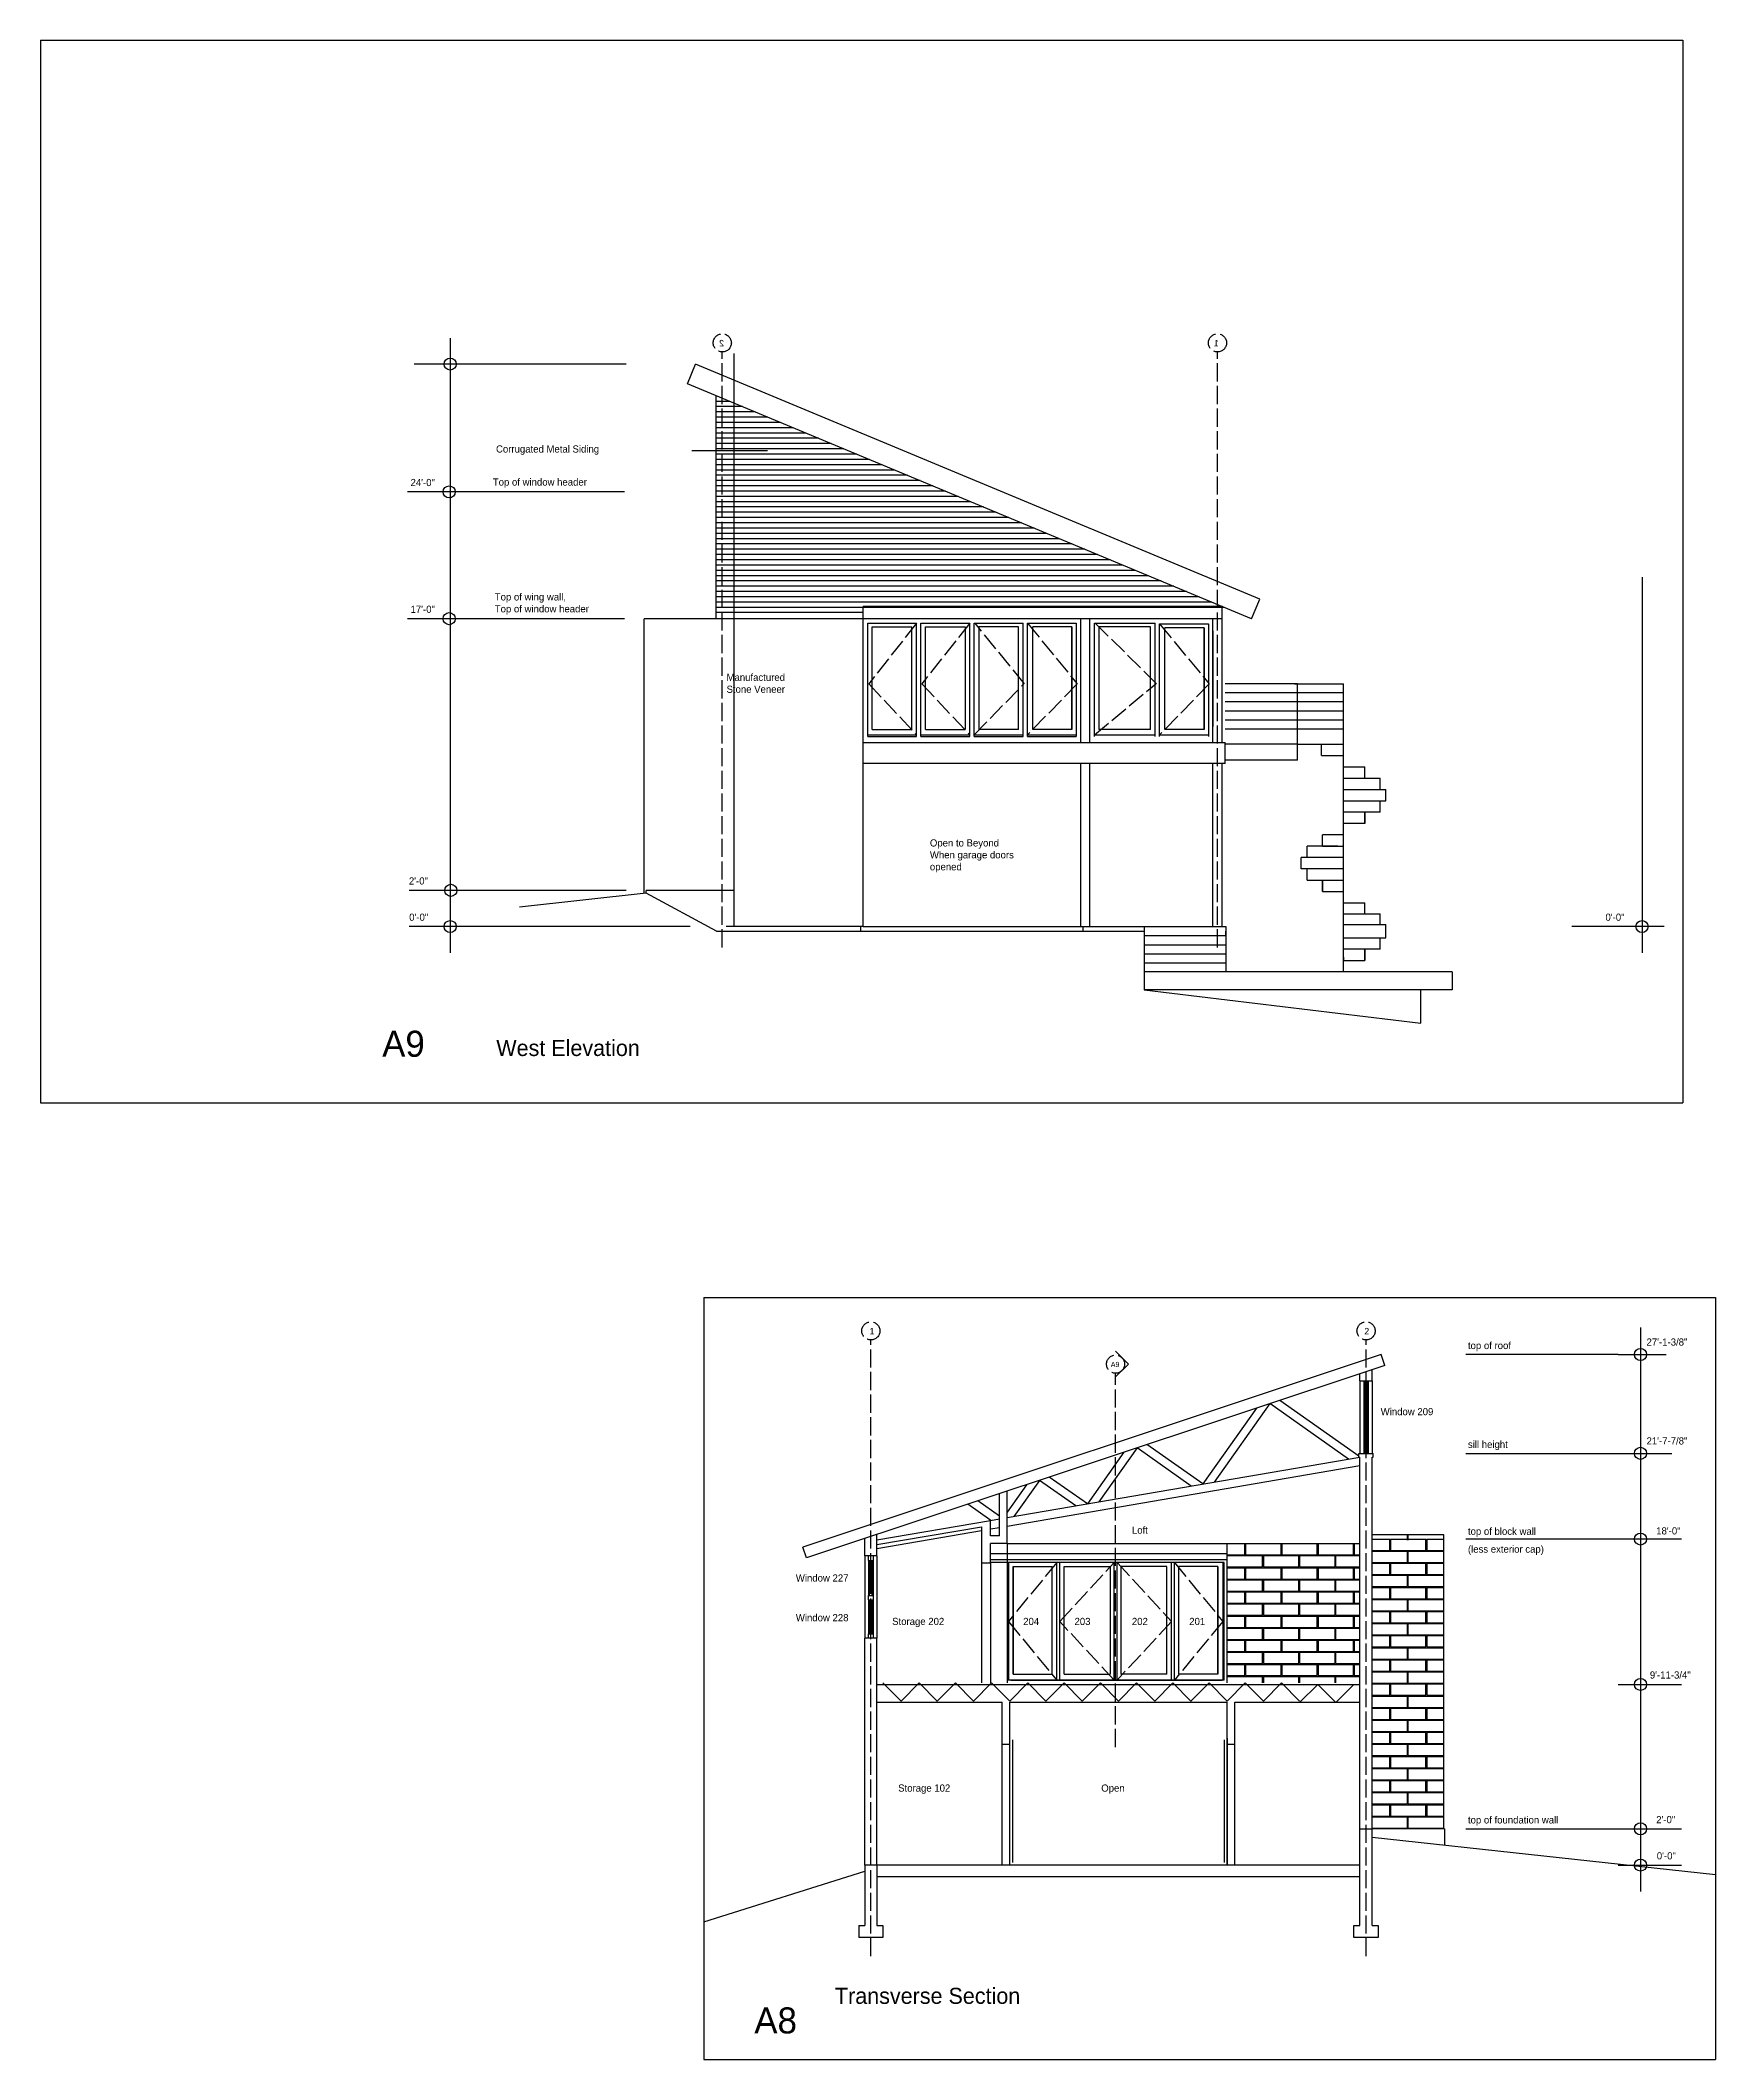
# Model space of a CAD drawing. Header units: inches. Extents: x 967 to 8475, y 452 to 3434.
# Drawn here: x 4564 to 5674, y 577 to 1915 of the extents above; entities that cross this region are included whole.
import ezdxf

# ---------------------------------------------------------------- set-up
doc = ezdxf.new("R2010")
doc.units = ezdxf.units.IN
doc.header["$MEASUREMENT"] = 0
doc.linetypes.add('ACAD_ISO02W100', pattern=[15, 12, -3])
for name, color, linetype in [('blocks', 251, 'Continuous'), ('const', 7, 'Continuous'), ('e1', 7, 'Continuous'), ('e2', 251, 'Continuous'), ('glass', 172, 'Continuous'), ('glassSwing', 172, 'ACAD_ISO02W100'), ('grid', 252, 'ACAD_ISO02W100'), ('stairs', 140, 'Continuous'), ('walls', 7, 'Continuous')]:
    doc.layers.add(name, color=color, linetype=linetype)

msp = doc.modelspace()

# ---------------------------------------------------------------- linework, layer by layer
for p, q in [((4564.2, 1915.3), (5652.2, 1915.3)), ((4564.2, 1915.3), (4564.2, 1211.3)), ((5652.2, 1915.3), (5652.2, 1211.3)), ((4564.2, 1211.3), (5652.2, 1211.3)), ((5003.7, 1082.4), (5003.7, 577.4)), ((5003.7, 1082.4), (5673.8, 1082.4)), ((5673.8, 1082.4), (5673.8, 577.4)), ((5438.3, 730.3), (5446.3, 730.3)), ((5003.7, 577.4), (5673.8, 577.4))]:
    msp.add_line(p, q)
at = {"layer": 'blocks'}
for p, q in [((5469.8, 921.5), (5469.8, 925)), ((5470.3, 921.5), (5470.3, 925)), ((5350.3, 911.8), (5362, 911.8)), ((5350.3, 911.3), (5373.8, 911.3)), ((5362, 911.8), (5362, 919.3)), ((5362.5, 919.3), (5362.5, 911.8)), ((5362.5, 911.8), (5386, 911.8)), ((5373.8, 903.8), (5373.8, 911.3)), ((5374.3, 911.3), (5397.8, 911.3)), ((5374.3, 911.3), (5374.3, 903.8)), ((5386, 911.8), (5386, 919.3)), ((5386.5, 919.3), (5386.5, 911.8)), ((5386.5, 911.8), (5410, 911.8)), ((5397.8, 903.8), (5397.8, 911.3)), ((5398.3, 911.3), (5421.8, 911.3)), ((5398.3, 911.3), (5398.3, 903.8)), ((5410, 911.8), (5410, 919.3)), ((5410.5, 919.3), (5410.5, 911.8)), ((5410.5, 911.8), (5434, 911.8)), ((5421.8, 903.8), (5421.8, 911.3)), ((5422.3, 911.3), (5438.3, 911.3)), ((5422.3, 903.8), (5422.3, 911.3)), ((5434, 911.8), (5434, 919.3)), ((5434.5, 919.3), (5434.5, 911.8)), ((5434.5, 911.8), (5438.3, 911.8)), ((5446.3, 922.3), (5458, 922.3)), ((5446.3, 914.8), (5458, 914.8)), ((5446.3, 914.3), (5469.8, 914.3)), ((5458, 914.8), (5458, 922.3)), ((5458.5, 922.3), (5482, 922.3)), ((5458.5, 922.3), (5458.5, 914.8)), ((5458.5, 914.8), (5482, 914.8)), ((5469.8, 906.8), (5469.8, 914.3)), ((5470.3, 914.3), (5493.8, 914.3)), ((5470.3, 906.8), (5470.3, 914.3)), ((5482, 914.8), (5482, 922.3)), ((5482.5, 922.3), (5493.8, 922.3)), ((5482.5, 922.3), (5482.5, 914.8)), ((5482.5, 914.8), (5493.8, 914.8)), ((5350.3, 903.8), (5373.8, 903.8)), ((5350.3, 903.3), (5362, 903.3)), ((5362, 895.8), (5362, 903.3)), ((5362.5, 903.3), (5386, 903.3)), ((5362.5, 903.3), (5362.5, 895.8)), ((5374.3, 903.8), (5397.8, 903.8)), ((5386, 895.8), (5386, 903.3)), ((5386.5, 903.3), (5410, 903.3)), ((5386.5, 903.3), (5386.5, 895.8)), ((5398.3, 903.8), (5421.8, 903.8)), ((5410, 895.8), (5410, 903.3)), ((5410.5, 903.3), (5410.5, 895.8)), ((5410.5, 903.3), (5434, 903.3)), ((5422.3, 903.8), (5438.3, 903.8)), ((5434, 895.8), (5434, 903.3)), ((5434.5, 903.3), (5434.5, 895.8)), ((5434.5, 903.3), (5438.3, 903.3)), ((5446.3, 906.8), (5469.8, 906.8)), ((5446.3, 906.3), (5458, 906.3)), ((5446.3, 898.8), (5458, 898.8)), ((5446.3, 898.3), (5469.8, 898.3)), ((5458, 898.8), (5458, 906.3)), ((5458.5, 906.3), (5482, 906.3)), ((5458.5, 906.3), (5458.5, 898.8)), ((5458.5, 898.8), (5482, 898.8)), ((5469.8, 890.8), (5469.8, 898.3)), ((5470.3, 906.8), (5493.8, 906.8)), ((5470.3, 898.3), (5493.8, 898.3)), ((5470.3, 890.8), (5470.3, 898.3)), ((5482, 898.8), (5482, 906.3)), ((5482.5, 906.3), (5493.8, 906.3)), ((5482.5, 906.3), (5482.5, 898.8)), ((5482.5, 898.8), (5493.8, 898.8)), ((5350.3, 895.8), (5362, 895.8)), ((5350.3, 895.3), (5373.8, 895.3)), ((5350.3, 887.8), (5373.8, 887.8)), ((5350.3, 887.3), (5362, 887.3)), ((5362, 879.8), (5362, 887.3)), ((5362.5, 895.8), (5386, 895.8)), ((5362.5, 887.3), (5362.5, 879.8)), ((5362.5, 887.3), (5386, 887.3)), ((5373.8, 887.8), (5373.8, 895.3)), ((5374.3, 895.3), (5397.8, 895.3)), ((5374.3, 895.3), (5374.3, 887.8)), ((5374.3, 887.8), (5397.8, 887.8)), ((5386, 879.8), (5386, 887.3)), ((5386.5, 895.8), (5410, 895.8)), ((5386.5, 887.3), (5386.5, 879.8)), ((5386.5, 887.3), (5410, 887.3)), ((5397.8, 887.8), (5397.8, 895.3)), ((5398.3, 895.3), (5421.8, 895.3)), ((5398.3, 895.3), (5398.3, 887.8)), ((5398.3, 887.8), (5421.8, 887.8)), ((5410, 879.8), (5410, 887.3)), ((5410.5, 895.8), (5434, 895.8)), ((5410.5, 887.3), (5410.5, 879.8)), ((5410.5, 887.3), (5434, 887.3)), ((5421.8, 887.8), (5421.8, 895.3)), ((5422.3, 895.3), (5438.3, 895.3)), ((5422.3, 887.8), (5422.3, 895.3)), ((5422.3, 887.8), (5438.3, 887.8)), ((5434, 879.8), (5434, 887.3)), ((5434.5, 895.8), (5438.3, 895.8)), ((5434.5, 887.3), (5434.5, 879.8)), ((5434.5, 887.3), (5438.3, 887.3)), ((5446.3, 890.8), (5469.8, 890.8)), ((5446.3, 890.3), (5458, 890.3)), ((5458, 882.8), (5458, 890.3)), ((5458.5, 890.3), (5482, 890.3)), ((5458.5, 890.3), (5458.5, 882.8)), ((5470.3, 890.8), (5493.8, 890.8)), ((5482, 882.8), (5482, 890.3)), ((5482.5, 890.3), (5493.8, 890.3)), ((5482.5, 890.3), (5482.5, 882.8)), ((5350.3, 879.8), (5362, 879.8)), ((5350.3, 879.3), (5373.8, 879.3)), ((5350.3, 871.8), (5373.8, 871.8)), ((5350.3, 871.3), (5362, 871.3)), ((5362, 863.8), (5362, 871.3)), ((5362.5, 879.8), (5386, 879.8)), ((5362.5, 871.3), (5386, 871.3)), ((5362.5, 871.3), (5362.5, 863.8)), ((5373.8, 871.8), (5373.8, 879.3)), ((5374.3, 879.3), (5374.3, 871.8)), ((5374.3, 879.3), (5397.8, 879.3)), ((5374.3, 871.8), (5397.8, 871.8)), ((5386, 863.8), (5386, 871.3)), ((5386.5, 879.8), (5410, 879.8)), ((5386.5, 871.3), (5410, 871.3)), ((5386.5, 871.3), (5386.5, 863.8)), ((5397.8, 871.8), (5397.8, 879.3)), ((5398.3, 879.3), (5421.8, 879.3)), ((5398.3, 879.3), (5398.3, 871.8)), ((5398.3, 871.8), (5421.8, 871.8)), ((5410, 863.8), (5410, 871.3)), ((5410.5, 879.8), (5434, 879.8)), ((5410.5, 871.3), (5410.5, 863.8)), ((5410.5, 871.3), (5434, 871.3)), ((5421.8, 871.8), (5421.8, 879.3)), ((5422.3, 871.8), (5422.3, 879.3)), ((5422.3, 879.3), (5438.3, 879.3)), ((5422.3, 871.8), (5438.3, 871.8)), ((5434, 863.8), (5434, 871.3)), ((5434.5, 879.8), (5438.3, 879.8)), ((5434.5, 871.3), (5434.5, 863.8)), ((5434.5, 871.3), (5438.3, 871.3)), ((5446.3, 882.8), (5458, 882.8)), ((5446.3, 882.3), (5469.8, 882.3)), ((5446.3, 874.8), (5469.8, 874.8)), ((5446.3, 874.3), (5458, 874.3)), ((5458, 866.8), (5458, 874.3)), ((5458.5, 882.8), (5482, 882.8)), ((5458.5, 874.3), (5482, 874.3)), ((5458.5, 874.3), (5458.5, 866.8)), ((5469.8, 874.8), (5469.8, 882.3)), ((5470.3, 882.3), (5493.8, 882.3)), ((5470.3, 874.8), (5470.3, 882.3)), ((5470.3, 874.8), (5493.8, 874.8)), ((5482, 866.8), (5482, 874.3)), ((5482.5, 882.8), (5493.8, 882.8)), ((5482.5, 874.3), (5493.8, 874.3)), ((5482.5, 874.3), (5482.5, 866.8)), ((5350.3, 863.8), (5362, 863.8)), ((5350.3, 863.3), (5373.8, 863.3)), ((5362.5, 863.8), (5386, 863.8)), ((5373.8, 855.8), (5373.8, 863.3)), ((5374.3, 863.3), (5397.8, 863.3)), ((5374.3, 863.3), (5374.3, 855.8)), ((5386.5, 863.8), (5410, 863.8)), ((5397.8, 855.8), (5397.8, 863.3)), ((5398.3, 863.3), (5421.8, 863.3)), ((5398.3, 863.3), (5398.3, 855.8)), ((5410.5, 863.8), (5434, 863.8)), ((5421.8, 855.8), (5421.8, 863.3)), ((5422.3, 863.3), (5438.3, 863.3)), ((5422.3, 855.8), (5422.3, 863.3)), ((5434.5, 863.8), (5438.3, 863.8)), ((5446.3, 866.8), (5458, 866.8)), ((5446.3, 866.3), (5469.8, 866.3)), ((5446.3, 858.8), (5469.8, 858.8)), ((5446.3, 858.3), (5458, 858.3)), ((5458, 850.8), (5458, 858.3)), ((5458.5, 866.8), (5482, 866.8)), ((5458.5, 858.3), (5482, 858.3)), ((5458.5, 858.3), (5458.5, 850.8)), ((5469.8, 858.8), (5469.8, 866.3)), ((5470.3, 866.3), (5493.8, 866.3)), ((5470.3, 858.8), (5470.3, 866.3)), ((5470.3, 858.8), (5493.8, 858.8)), ((5482, 850.8), (5482, 858.3)), ((5482.5, 866.8), (5493.8, 866.8)), ((5482.5, 858.3), (5493.8, 858.3)), ((5482.5, 858.3), (5482.5, 850.8)), ((5350.3, 855.8), (5373.8, 855.8)), ((5350.3, 855.3), (5362, 855.3)), ((5350.3, 847.8), (5362, 847.8)), ((5350.3, 847.3), (5373.8, 847.3)), ((5362, 847.8), (5362, 855.3)), ((5362.5, 855.3), (5386, 855.3)), ((5362.5, 855.3), (5362.5, 847.8)), ((5362.5, 847.8), (5386, 847.8)), ((5373.8, 839.8), (5373.8, 847.3)), ((5374.3, 855.8), (5397.8, 855.8)), ((5374.3, 847.3), (5397.8, 847.3)), ((5374.3, 847.3), (5374.3, 839.8)), ((5386, 847.8), (5386, 855.3)), ((5386.5, 855.3), (5410, 855.3)), ((5386.5, 855.3), (5386.5, 847.8)), ((5386.5, 847.8), (5410, 847.8)), ((5397.8, 839.8), (5397.8, 847.3)), ((5398.3, 855.8), (5421.8, 855.8)), ((5398.3, 847.3), (5421.8, 847.3)), ((5398.3, 847.3), (5398.3, 839.8)), ((5410, 847.8), (5410, 855.3)), ((5410.5, 855.3), (5410.5, 847.8)), ((5410.5, 855.3), (5434, 855.3)), ((5410.5, 847.8), (5434, 847.8)), ((5421.8, 839.8), (5421.8, 847.3)), ((5422.3, 855.8), (5438.3, 855.8)), ((5422.3, 847.3), (5438.3, 847.3)), ((5422.3, 839.8), (5422.3, 847.3)), ((5434, 847.8), (5434, 855.3)), ((5434.5, 855.3), (5434.5, 847.8)), ((5434.5, 855.3), (5438.3, 855.3)), ((5434.5, 847.8), (5438.3, 847.8)), ((5446.3, 850.8), (5458, 850.8)), ((5446.3, 850.3), (5469.8, 850.3)), ((5458.5, 850.8), (5482, 850.8)), ((5469.8, 842.8), (5469.8, 850.3)), ((5470.3, 850.3), (5493.8, 850.3)), ((5470.3, 842.8), (5470.3, 850.3)), ((5482.5, 850.8), (5493.8, 850.8)), ((5350.3, 839.8), (5373.8, 839.8)), ((5350.3, 839.3), (5362, 839.3)), ((5350.3, 831.8), (5362, 831.8)), ((5350.3, 831.3), (5373.8, 831.3)), ((5362, 831.8), (5362, 839.3)), ((5362.5, 839.3), (5386, 839.3)), ((5362.5, 839.3), (5362.5, 831.8)), ((5362.5, 831.8), (5386, 831.8)), ((5373.8, 827), (5373.8, 831.3)), ((5374.3, 839.8), (5397.8, 839.8)), ((5374.3, 831.3), (5374.3, 827)), ((5374.3, 831.3), (5397.8, 831.3)), ((5386, 831.8), (5386, 839.3)), ((5386.5, 839.3), (5410, 839.3)), ((5386.5, 839.3), (5386.5, 831.8)), ((5386.5, 831.8), (5410, 831.8)), ((5397.8, 827), (5397.8, 831.3)), ((5398.3, 839.8), (5421.8, 839.8)), ((5398.3, 831.3), (5421.8, 831.3)), ((5398.3, 831.3), (5398.3, 827)), ((5410, 831.8), (5410, 839.3)), ((5410.5, 839.3), (5434, 839.3)), ((5410.5, 839.3), (5410.5, 831.8)), ((5410.5, 831.8), (5434, 831.8)), ((5421.8, 827), (5421.8, 831.3)), ((5422.3, 839.8), (5438.3, 839.8)), ((5422.3, 827), (5422.3, 831.3)), ((5422.3, 831.3), (5438.3, 831.3)), ((5434, 831.8), (5434, 839.3)), ((5434.5, 839.3), (5434.5, 831.8)), ((5434.5, 839.3), (5438.3, 839.3)), ((5434.5, 831.8), (5438.3, 831.8)), ((5446.3, 842.8), (5469.8, 842.8)), ((5446.3, 842.3), (5458, 842.3)), ((5446.3, 834.8), (5458, 834.8)), ((5446.3, 834.3), (5469.8, 834.3)), ((5458, 834.8), (5458, 842.3)), ((5458.5, 842.3), (5482, 842.3)), ((5458.5, 842.3), (5458.5, 834.8)), ((5458.5, 834.8), (5482, 834.8)), ((5469.8, 826.8), (5469.8, 834.3)), ((5470.3, 842.8), (5493.8, 842.8)), ((5470.3, 834.3), (5493.8, 834.3)), ((5470.3, 826.8), (5470.3, 834.3)), ((5482, 834.8), (5482, 842.3)), ((5482.5, 842.3), (5493.8, 842.3)), ((5482.5, 842.3), (5482.5, 834.8)), ((5482.5, 834.8), (5493.8, 834.8)), ((5446.3, 826.8), (5469.8, 826.8)), ((5446.3, 826.3), (5458, 826.3)), ((5446.3, 818.8), (5458, 818.8)), ((5446.3, 818.3), (5469.8, 818.3)), ((5458, 818.8), (5458, 826.3)), ((5458.5, 826.3), (5482, 826.3)), ((5458.5, 826.3), (5458.5, 818.8)), ((5458.5, 818.8), (5482, 818.8)), ((5469.8, 810.8), (5469.8, 818.3)), ((5470.3, 826.8), (5493.8, 826.8)), ((5470.3, 818.3), (5493.8, 818.3)), ((5470.3, 810.8), (5470.3, 818.3)), ((5482, 818.8), (5482, 826.3)), ((5482.5, 826.3), (5493.8, 826.3)), ((5482.5, 826.3), (5482.5, 818.8)), ((5482.5, 818.8), (5493.8, 818.8)), ((5446.3, 810.8), (5469.8, 810.8)), ((5446.3, 810.3), (5458, 810.3)), ((5446.3, 802.8), (5458, 802.8)), ((5458, 802.8), (5458, 810.3)), ((5458.5, 810.3), (5482, 810.3)), ((5458.5, 810.3), (5458.5, 802.8)), ((5458.5, 802.8), (5482, 802.8)), ((5470.3, 810.8), (5493.8, 810.8)), ((5482, 802.8), (5482, 810.3)), ((5482.5, 810.3), (5493.8, 810.3)), ((5482.5, 810.3), (5482.5, 802.8)), ((5482.5, 802.8), (5493.8, 802.8)), ((5446.3, 802.3), (5469.8, 802.3)), ((5446.3, 794.8), (5469.8, 794.8)), ((5446.3, 794.3), (5458, 794.3)), ((5458, 786.8), (5458, 794.3)), ((5458.5, 794.3), (5482, 794.3)), ((5458.5, 794.3), (5458.5, 786.8)), ((5469.8, 794.8), (5469.8, 802.3)), ((5470.3, 802.3), (5493.8, 802.3)), ((5470.3, 794.8), (5470.3, 802.3)), ((5470.3, 794.8), (5493.8, 794.8)), ((5482, 786.8), (5482, 794.3)), ((5482.5, 794.3), (5493.8, 794.3)), ((5482.5, 794.3), (5482.5, 786.8)), ((5446.3, 786.8), (5458, 786.8)), ((5446.3, 786.3), (5469.8, 786.3)), ((5446.3, 778.8), (5469.8, 778.8)), ((5446.3, 778.3), (5458, 778.3)), ((5458, 770.8), (5458, 778.3)), ((5458.5, 786.8), (5482, 786.8)), ((5458.5, 778.3), (5482, 778.3)), ((5458.5, 778.3), (5458.5, 770.8)), ((5469.8, 778.8), (5469.8, 786.3)), ((5470.3, 786.3), (5493.8, 786.3)), ((5470.3, 778.8), (5470.3, 786.3)), ((5470.3, 778.8), (5493.8, 778.8)), ((5482, 770.8), (5482, 778.3)), ((5482.5, 786.8), (5493.8, 786.8)), ((5482.5, 778.3), (5493.8, 778.3)), ((5482.5, 778.3), (5482.5, 770.8)), ((5446.3, 770.8), (5458, 770.8)), ((5446.3, 770.3), (5469.8, 770.3)), ((5446.3, 762.8), (5469.8, 762.8)), ((5458.5, 770.8), (5482, 770.8)), ((5469.8, 762.8), (5469.8, 770.3)), ((5470.3, 770.3), (5493.8, 770.3)), ((5470.3, 762.8), (5470.3, 770.3)), ((5470.3, 762.8), (5493.8, 762.8)), ((5482.5, 770.8), (5493.8, 770.8)), ((5446.3, 762.3), (5458, 762.3)), ((5446.3, 754.8), (5458, 754.8)), ((5446.3, 754.3), (5469.8, 754.3)), ((5458, 754.8), (5458, 762.3)), ((5458.5, 762.3), (5482, 762.3)), ((5458.5, 762.3), (5458.5, 754.8)), ((5458.5, 754.8), (5482, 754.8)), ((5469.8, 746.8), (5469.8, 754.3)), ((5470.3, 746.8), (5470.3, 754.3)), ((5470.3, 754.3), (5493.8, 754.3)), ((5482, 754.8), (5482, 762.3)), ((5482.5, 762.3), (5493.8, 762.3)), ((5482.5, 762.3), (5482.5, 754.8)), ((5482.5, 754.8), (5493.8, 754.8)), ((5446.3, 746.8), (5469.8, 746.8)), ((5446.3, 746.3), (5458, 746.3)), ((5446.3, 738.8), (5458, 738.8)), ((5446.3, 738.3), (5469.8, 738.3)), ((5458, 738.8), (5458, 746.3)), ((5458.5, 746.3), (5482, 746.3)), ((5458.5, 746.3), (5458.5, 738.8)), ((5458.5, 738.8), (5482, 738.8)), ((5469.8, 730.8), (5469.8, 738.3)), ((5470.3, 746.8), (5493.8, 746.8)), ((5470.3, 738.3), (5493.8, 738.3)), ((5470.3, 730.8), (5470.3, 738.3)), ((5482, 738.8), (5482, 746.3)), ((5482.5, 746.3), (5482.5, 738.8)), ((5482.5, 746.3), (5493.8, 746.3)), ((5482.5, 738.8), (5493.8, 738.8)), ((5446.3, 730.8), (5469.8, 730.8)), ((5470.3, 730.8), (5493.8, 730.8))]:
    msp.add_line(p, q, dxfattribs=at)
at = {"layer": 'e1'}
for p, q in [((5109.2, 1328.1), (5109.2, 1540.1)), ((5396.9, 1488.9), (5348.9, 1488.9)), ((5396.9, 1448.9), (5396.9, 1488.9)), ((5427.4, 1482.9), (5348.9, 1482.9)), ((5427.4, 1476.9), (5348.9, 1476.9)), ((5427.4, 1470.9), (5348.9, 1470.9)), ((5427.4, 1464.9), (5348.9, 1464.9)), ((5427.4, 1458.9), (5348.9, 1458.9)), ((5396.9, 1448.9), (5348.9, 1448.9)), ((5396.9, 1438.4), (5396.9, 1448.9)), ((5348.9, 1436.1), (5109.2, 1436.1)), ((5396.9, 1438.4), (5348.9, 1438.4)), ((5107.7, 1325.1), (5107.7, 1328.1)), ((5295.4, 1328.1), (5295.4, 1286.1)), ((5499.4, 1298.1), (5295.4, 1298.1)), ((5499.4, 1298.1), (5499.4, 1286.1)), ((5499.4, 1286.1), (5295.4, 1286.1)), ((5350.3, 827), (5350.3, 919.4)), ((5187.5, 906.3), (5187.5, 827)), ((5193.5, 906.7), (5193.5, 827)), ((5201.3, 706.3), (5201.3, 786.3)), ((5206.3, 706.3), (5206.3, 786.3)), ((5350.3, 706.3), (5350.3, 786.3)), ((5355.3, 706.3), (5355.3, 786.3))]:
    msp.add_line(p, q, dxfattribs=at)
at = {"layer": 'e2'}
for p, q in [((4835.6, 1717.9), (4835.6, 1310.7)), ((4952.2, 1700.8), (4811.7, 1700.8)), ((5023.7, 1352.1), (5023.7, 1707.7)), ((5020.9, 1676.1), (5011.9, 1676.1)), ((5029.3, 1672.6), (5011.9, 1672.6)), ((5037.7, 1669.1), (5011.9, 1669.1)), ((5046.1, 1665.6), (5011.9, 1665.6)), ((5054.5, 1662.1), (5011.9, 1662.1)), ((5062.9, 1658.6), (5011.9, 1658.6)), ((5071.3, 1655.1), (5011.9, 1655.1)), ((5079.7, 1651.6), (5011.9, 1651.6)), ((5088.1, 1648.1), (5011.9, 1648.1)), ((5096.5, 1644.6), (5011.9, 1644.6)), ((5104.9, 1641.1), (5011.9, 1641.1)), ((5113.3, 1637.6), (5011.9, 1637.6)), ((5121.7, 1634.1), (5011.9, 1634.1)), ((5130.1, 1630.6), (5011.9, 1630.6)), ((5138.5, 1627.1), (5011.9, 1627.1)), ((5146.9, 1623.6), (5011.9, 1623.6)), ((5155.3, 1620.1), (5011.9, 1620.1)), ((4951.1, 1616.1), (4807.3, 1616.1)), ((5163.7, 1616.6), (5011.9, 1616.6)), ((5172.1, 1613.1), (5011.9, 1613.1)), ((5180.5, 1609.6), (5011.9, 1609.6)), ((5188.9, 1606.1), (5011.9, 1606.1)), ((5197.3, 1602.6), (5011.9, 1602.6)), ((5205.7, 1599.1), (5011.9, 1599.1)), ((5214.1, 1595.6), (5011.9, 1595.6)), ((5222.5, 1592.1), (5011.9, 1592.1)), ((5230.9, 1588.6), (5011.9, 1588.6)), ((5239.3, 1585.1), (5011.9, 1585.1)), ((5247.7, 1581.6), (5011.9, 1581.6)), ((5256.1, 1578.1), (5011.9, 1578.1)), ((5264.5, 1574.6), (5011.9, 1574.6)), ((5272.9, 1571.1), (5011.9, 1571.1)), ((5281.3, 1567.6), (5011.9, 1567.6)), ((5289.7, 1564.1), (5011.9, 1564.1)), ((5298.1, 1560.6), (5011.9, 1560.6)), ((5306.5, 1557.1), (5011.9, 1557.1)), ((5314.9, 1553.6), (5011.9, 1553.6)), ((5625.1, 1559.5), (5625.1, 1310.7)), ((5323.3, 1550.1), (5011.9, 1550.1)), ((5331.7, 1546.6), (5011.9, 1546.6)), ((5340.1, 1543.1), (5011.9, 1543.1)), ((5109.2, 1539.6), (5011.9, 1539.6)), ((5348.5, 1539.6), (5109.2, 1539.6)), ((4951.1, 1532.1), (4807.3, 1532.1)), ((5109.2, 1536.1), (5011.9, 1536.1)), ((5112.2, 1529.1), (5144.5, 1529.1)), ((5112.2, 1454.1), (5112.2, 1529.1)), ((5112.2, 1529.1), (5144.5, 1529.1)), ((5112.2, 1454.1), (5112.2, 1529.1)), ((5115.2, 1526.6), (5141.5, 1526.6)), ((5115.2, 1458.6), (5115.2, 1526.6)), ((5115.2, 1526.6), (5141.5, 1526.6)), ((5115.2, 1458.6), (5115.2, 1526.6)), ((5141.5, 1458.6), (5141.5, 1526.6)), ((5141.5, 1458.6), (5141.5, 1526.6)), ((5144.5, 1454.1), (5144.5, 1529.1)), ((5144.5, 1454.1), (5144.5, 1529.1)), ((5147.5, 1454.1), (5147.5, 1529.1)), ((5147.5, 1529.1), (5179.8, 1529.1)), ((5150.5, 1458.6), (5150.5, 1526.6)), ((5150.5, 1526.6), (5176.8, 1526.6)), ((5176.8, 1526.6), (5176.8, 1458.6)), ((5179.8, 1454.1), (5179.8, 1529.1)), ((5182.8, 1454.1), (5182.8, 1529.1)), ((5182.8, 1529.1), (5215.1, 1529.1)), ((5185.8, 1526.6), (5185.8, 1458.6)), ((5212.1, 1526.6), (5185.8, 1526.6)), ((5212.1, 1458.6), (5212.1, 1526.6)), ((5215.1, 1454.1), (5215.1, 1529.1)), ((5218.1, 1454.1), (5218.1, 1529.1)), ((5218.1, 1529.1), (5250.4, 1529.1)), ((5221.5, 1458.6), (5221.5, 1526.6)), ((5247.5, 1526.6), (5221.5, 1526.6)), ((5247.5, 1458.6), (5247.5, 1526.6)), ((5247.5, 1526.6), (5247.5, 1458.6)), ((5250.4, 1529.1), (5250.4, 1454.1)), ((5262.4, 1454.1), (5262.4, 1529.1)), ((5262.4, 1529.1), (5302.6, 1529.1)), ((5265.4, 1526.6), (5265.4, 1458.6)), ((5299.6, 1526.6), (5265.4, 1526.6)), ((5299.6, 1458.6), (5299.6, 1526.6)), ((5302.6, 1454.1), (5302.6, 1529.1)), ((5305.6, 1454.1), (5305.6, 1528.6)), ((5305.6, 1528.6), (5337.9, 1528.6)), ((5309, 1458.6), (5309, 1526.1)), ((5335, 1526.1), (5309, 1526.1)), ((5335, 1458.6), (5335, 1526.1)), ((5335, 1526.1), (5335, 1458.6)), ((5337.9, 1528.6), (5337.9, 1454.1)), ((5340.9, 1524.1), (5340.9, 1460.6)), ((5115.2, 1458.6), (5141.5, 1458.6)), ((5115.2, 1458.6), (5141.5, 1458.6)), ((5150.5, 1458.6), (5176.8, 1458.6)), ((5212.1, 1458.6), (5185.8, 1458.6)), ((5247.5, 1458.6), (5221.5, 1458.6)), ((5299.6, 1458.6), (5265.4, 1458.6)), ((5335, 1458.6), (5309, 1458.6)), ((5112.2, 1455.1), (5144.5, 1455.1)), ((5112.2, 1455.1), (5144.5, 1455.1)), ((5112.2, 1454.1), (5144.5, 1454.1)), ((5112.2, 1454.1), (5144.5, 1454.1)), ((5147.5, 1455.1), (5179.8, 1455.1)), ((5147.5, 1454.1), (5179.8, 1454.1)), ((5182.8, 1455.1), (5215.1, 1455.1)), ((5182.8, 1454.1), (5215.1, 1454.1)), ((5218.1, 1455.1), (5250.4, 1455.1)), ((5218.1, 1454.1), (5250.4, 1454.1)), ((5262.4, 1455.1), (5302.6, 1455.1)), ((5305.6, 1455.1), (5337.9, 1455.1)), ((4952.2, 1352.1), (4808.4, 1352.1)), ((5023.7, 1352.1), (4965.4, 1352.1)), ((4994.5, 1352.1), (4976.2, 1352.1)), ((5023.7, 1328.1), (5023.7, 1352.1)), ((4994.5, 1328.1), (4808.4, 1328.1)), ((5107.9, 1328.1), (5018.5, 1328.1)), ((5107.9, 1328.1), (5023.7, 1328.1)), ((5109.2, 1328.1), (5107.9, 1328.1)), ((5254.8, 1328.1), (5254.8, 1325.1)), ((5639.8, 1328.1), (5578.7, 1328.1)), ((5295.4, 1322.1), (5349.4, 1322.1)), ((5295.4, 1316.1), (5349.4, 1316.1)), ((5295.4, 1310.1), (5349.4, 1310.1)), ((5295.4, 1304.1), (5349.4, 1304.1)), ((5295.4, 1286.1), (5478.7, 1264.1)), ((5478.7, 1264.1), (5478.7, 1286.1)), ((5624.1, 1062.4), (5624.1, 688.8)), ((5609.3, 1044.6), (5508.4, 1044.6)), ((5609.3, 1044.6), (5641.1, 1044.6)), ((5438.3, 1027.1), (5438.3, 979.1)), ((5438.3, 1026.5), (5438.3, 1023.5)), ((5440.8, 1027.1), (5440.8, 979.1)), ((5441.4, 1024.1), (5441.4, 982.1)), ((5443.1, 1024.1), (5443.1, 982.1)), ((5443.8, 1027.1), (5443.8, 979.1)), ((5446.3, 1027.1), (5446.3, 979.1)), ((5369.8, 1009.1), (5334.2, 958.8)), ((5378.6, 1012.1), (5341.8, 960.1)), ((5430.6, 975.3), (5378.6, 1012.1)), ((5437.5, 977.2), (5385.1, 1014.2)), ((5281.9, 979.8), (5257.7, 945.6)), ((5290.7, 982.8), (5265.3, 946.9)), ((5326.5, 957.4), (5290.7, 982.8)), ((5334.2, 958.8), (5297.1, 984.9)), ((5508.4, 979.1), (5644.8, 979.1)), ((5204.5, 936.5), (5438.3, 976.6)), ((5204.5, 930.9), (5438.3, 971)), ((5257.7, 945.6), (5232.5, 963.4)), ((5217.3, 958.3), (5204.5, 940.2)), ((5226.1, 961.2), (5209.1, 937.3)), ((5250, 944.3), (5226.1, 961.2)), ((5193.8, 934.7), (5178.6, 945.4)), ((5199.5, 937.4), (5185.1, 947.6)), ((5118.3, 916.1), (5187.5, 928)), ((5193.5, 934.6), (5199.5, 935.6)), ((5193.5, 929), (5199.5, 930)), ((5493.8, 925), (5446.3, 925)), ((5493.8, 730.8), (5493.8, 925)), ((5110.3, 911.2), (5110.3, 856.6)), ((5118.3, 911.2), (5118.3, 856.6)), ((5193.5, 912.7), (5350.3, 912.7)), ((5204.5, 919.4), (5438.3, 919.4)), ((5204.5, 919.4), (5204.5, 827)), ((5651.3, 922.3), (5508.4, 922.3)), ((5112.8, 908.2), (5112.8, 885)), ((5113.4, 905.2), (5113.4, 888)), ((5115.1, 905.2), (5115.1, 888)), ((5115.8, 908.2), (5115.8, 885)), ((5193.5, 908.8), (5350.3, 908.8)), ((5348.3, 906.7), (5193.5, 906.7)), ((5205.4, 906.7), (5205.4, 828.8)), ((5208.6, 904.2), (5234.4, 904.2)), ((5208.6, 904.2), (5208.6, 832.8)), ((5208.6, 832.8), (5208.6, 904.2)), ((5234.4, 832.8), (5234.4, 904.2)), ((5237.4, 828.8), (5237.4, 906.7)), ((5239.4, 828.8), (5239.4, 906.7)), ((5242.4, 832.8), (5242.4, 904.2)), ((5242.4, 904.2), (5272.9, 904.2)), ((5272.9, 904.2), (5272.9, 832.8)), ((5275.4, 828.8), (5275.4, 906.7)), ((5277.4, 828.8), (5277.4, 906.7)), ((5279.9, 904.2), (5279.9, 832.8)), ((5310.4, 904.2), (5279.9, 904.2)), ((5310.4, 832.8), (5310.4, 904.2)), ((5313.4, 828.8), (5313.4, 906.7)), ((5315.4, 828.8), (5315.4, 906.7)), ((5318.4, 832.8), (5318.4, 904.2)), ((5344.1, 904.2), (5318.4, 904.2)), ((5344.1, 832.8), (5344.1, 904.2)), ((5344.1, 904.2), (5344.1, 832.8)), ((5347.4, 906.7), (5347.4, 828.8)), ((5348.3, 828.8), (5348.3, 906.7)), ((5112.8, 882), (5112.8, 859.6)), ((5113.4, 879), (5113.4, 862.6)), ((5115.1, 879), (5115.1, 862.6)), ((5115.8, 882), (5115.8, 859.6)), ((5208.6, 832.8), (5234.4, 832.8)), ((5242.4, 832.8), (5272.9, 832.8)), ((5310.4, 832.8), (5279.9, 832.8)), ((5344.1, 832.8), (5318.4, 832.8)), ((5122.3, 827), (5134.3, 815)), ((5134.3, 815), (5146.3, 827)), ((5146.3, 827), (5158.3, 815)), ((5158.3, 815), (5170.3, 827)), ((5170.3, 827), (5182.3, 815)), ((5182.3, 815), (5194.3, 827)), ((5194.3, 827), (5206.3, 815)), ((5348.3, 828.8), (5204.5, 828.8)), ((5206.3, 815), (5218.3, 827)), ((5207.1, 828.8), (5347.1, 828.8)), ((5218.3, 827), (5230.3, 815)), ((5230.3, 815), (5242.3, 827)), ((5242.3, 827), (5254.3, 815)), ((5254.3, 815), (5266.3, 827)), ((5266.3, 827), (5278.3, 815)), ((5278.3, 815), (5290.3, 827)), ((5290.3, 827), (5302.3, 815)), ((5302.3, 815), (5314.3, 827)), ((5314.3, 827), (5326.3, 815)), ((5326.3, 815), (5338.3, 827)), ((5338.3, 827), (5350.3, 815)), ((5350.3, 815), (5362.3, 827)), ((5362.3, 827), (5374.3, 815)), ((5374.3, 815), (5386.3, 827)), ((5386.3, 827), (5398.3, 815)), ((5398.3, 814), (5410.3, 826)), ((5410.3, 826), (5422.3, 814)), ((5422.3, 814), (5434.3, 826)), ((5609.3, 826), (5651.3, 826)), ((5494.3, 730.3), (5446.3, 730.3)), ((5494.3, 730.3), (5494.3, 719.6)), ((5508.4, 730.3), (5651.3, 730.3)), ((5609.3, 706.3), (5651.3, 706.3))]:
    msp.add_line(p, q, dxfattribs=at)
for centre in [(4835.6, 1700.8), (4835, 1616.1), (4835, 1532.1), (4836.1, 1352.1), (4835.6, 1328.1), (5625.1, 1328.1), (5624.1, 1044.6), (5624.1, 979.1), (5624.1, 922.3), (5624.1, 826), (5624.1, 730.3), (5624.1, 706.3)]:
    msp.add_circle(centre, 4, dxfattribs=at)
at = {"layer": 'glass'}
for p, q in [((5442.3, 1024.1), (5442.3, 982.1)), ((5114.3, 905.2), (5114.3, 888)), ((5114.3, 879), (5114.3, 862.6))]:
    msp.add_line(p, q, dxfattribs=at)
at = {"layer": 'glassSwing'}
for p, q in [((5144.5, 1529.1), (5113, 1489)), ((5144.5, 1529.1), (5113, 1489)), ((5179.8, 1529.1), (5148, 1489)), ((5216.1, 1489), (5183.3, 1529.1)), ((5218.1, 1529.1), (5250.9, 1489)), ((5303.6, 1489), (5262.9, 1529.1)), ((5305.6, 1528.6), (5338.4, 1489)), ((5113, 1489), (5144.5, 1455.1)), ((5113, 1489), (5144.5, 1455.1)), ((5148, 1489), (5179.8, 1455.1)), ((5182.8, 1455.1), (5215.6, 1489)), ((5250.9, 1489), (5218.1, 1455.1)), ((5262.4, 1455.1), (5303.1, 1489)), ((5338.4, 1489), (5305.6, 1455.1)), ((5237.4, 906.7), (5205.4, 867.7)), ((5239.4, 867.7), (5275.4, 906.7)), ((5277.4, 906.7), (5313.4, 867.7)), ((5315.4, 906.7), (5347.4, 867.7)), ((5205.4, 867.7), (5237.4, 828.8)), ((5275.4, 828.8), (5239.4, 867.7)), ((5313.4, 867.7), (5277.4, 828.8)), ((5347.4, 867.7), (5315.4, 828.8))]:
    msp.add_line(p, q, dxfattribs=at)
at = {"layer": 'grid'}
for p, q in [((5015.9, 1314.3), (5015.9, 1708.8)), ((5343.9, 1314.3), (5343.9, 1708.8)), ((5114.3, 646), (5114.3, 1054.2)), ((5442.3, 646), (5442.3, 1054.2)), ((5276.4, 784.5), (5276.4, 1032.2))]:
    msp.add_line(p, q, dxfattribs=at)
for centre in [(5015.9, 1714.8), (5343.9, 1714.8), (5114.3, 1060.2), (5442.3, 1060.2), (5276.4, 1038.2)]:
    msp.add_circle(centre, 6, dxfattribs=at)
at = {"layer": 'stairs'}
for p, q in [((5394.9, 1488.9), (5427.4, 1488.9)), ((5427.4, 1298.1), (5427.4, 1488.9)), ((5396.9, 1448.9), (5426.9, 1448.9)), ((5412.9, 1441.4), (5412.9, 1448.9)), ((5412.9, 1441.4), (5427.4, 1441.4)), ((5427.4, 1433.9), (5427.4, 1441.4)), ((5427.4, 1433.9), (5441.4, 1433.9)), ((5441.4, 1426.4), (5441.4, 1433.9)), ((5427.4, 1426.4), (5451.7, 1426.4)), ((5427.4, 1418.9), (5455.4, 1418.9)), ((5451.7, 1418.9), (5451.7, 1426.4)), ((5455.4, 1411.4), (5455.4, 1418.9)), ((5427.4, 1411.4), (5455.4, 1411.4)), ((5451.7, 1403.9), (5451.7, 1411.4)), ((5451.7, 1403.9), (5427.4, 1403.9)), ((5441.4, 1396.4), (5427.4, 1396.4)), ((5427.4, 1388.9), (5427.4, 1396.4)), ((5441.4, 1403.9), (5441.4, 1396.4)), ((5441.4, 1396.4), (5441.4, 1403.9)), ((5423.7, 1381.4), (5403.2, 1381.4)), ((5403.2, 1373.9), (5403.2, 1381.4)), ((5427.4, 1388.9), (5413.4, 1388.9)), ((5413.4, 1381.4), (5413.4, 1388.9)), ((5413.4, 1381.4), (5427.4, 1381.4)), ((5427.4, 1373.9), (5399.4, 1373.9)), ((5399.4, 1366.4), (5399.4, 1373.9)), ((5427.4, 1366.4), (5399.4, 1366.4)), ((5403.2, 1358.9), (5403.2, 1366.4)), ((5403.2, 1358.9), (5427.4, 1358.9)), ((5413.4, 1358.9), (5413.4, 1351.4)), ((5413.4, 1351.4), (5413.4, 1358.9)), ((5413.4, 1351.4), (5427.4, 1351.4)), ((5427.4, 1343.9), (5427.4, 1351.4)), ((5427.4, 1343.9), (5441.4, 1343.9)), ((5441.4, 1336.6), (5441.4, 1343.9)), ((5427.4, 1336.6), (5451.7, 1336.6)), ((5427.4, 1329.4), (5455.4, 1329.4)), ((5451.7, 1329.4), (5451.7, 1336.6)), ((5455.4, 1320.6), (5455.4, 1329.4)), ((5427.4, 1320.6), (5455.4, 1320.6)), ((5451.7, 1313.1), (5427.4, 1313.1)), ((5441.4, 1313.1), (5441.4, 1305.6)), ((5441.4, 1305.6), (5441.4, 1313.1)), ((5451.7, 1313.1), (5451.7, 1320.6)), ((5427.4, 1307.9), (5427.4, 1305.6)), ((5427.4, 1305.6), (5441.4, 1305.6))]:
    msp.add_line(p, q, dxfattribs=at)
at = {"layer": 'walls'}
for p, q in [((4992.8, 1687.8), (4998.2, 1700.8)), ((5371.9, 1545), (4998.2, 1700.8)), ((5366.5, 1532.1), (4992.8, 1687.8)), ((5011.9, 1532.1), (5011.9, 1679.9)), ((4995.8, 1643.5), (5045.8, 1643.5)), ((5347.3, 1540.1), (5109.2, 1540.1)), ((5346.9, 1450.1), (5346.9, 1540.1)), ((5366.5, 1532.1), (5371.9, 1545)), ((5346.9, 1532.1), (4964.2, 1532.1)), ((4964.2, 1350), (4964.2, 1532.1)), ((5253.4, 1450.1), (5253.4, 1532.1)), ((5259.4, 1450.1), (5259.4, 1532.1)), ((5340.9, 1450.1), (5340.9, 1532.1)), ((5340.9, 1454.1), (5340.9, 1526.1)), ((5109.2, 1450.1), (5348.9, 1450.1)), ((5348.9, 1436.1), (5348.9, 1450.1)), ((5253.4, 1328.1), (5253.4, 1436.1)), ((5259.4, 1328.1), (5259.4, 1436.1)), ((5340.9, 1328.1), (5340.9, 1436.1)), ((5346.9, 1328.1), (5346.9, 1436.1)), ((4965.4, 1350.2), (4965.4, 1352.1)), ((4965.4, 1350.2), (4881.5, 1341)), ((5012.1, 1325.1), (4965.4, 1350.2)), ((5012.1, 1325.1), (5295.4, 1325.1)), ((5109.2, 1328.1), (5349.4, 1328.1)), ((5349.4, 1328.1), (5349.4, 1298.1)), ((5349.4, 1322.1), (5349.4, 1325.1)), ((5452.3, 1044.6), (5069.3, 917)), ((5276.4, 1046.7), (5284.9, 1038.2)), ((5454.7, 1037.4), (5452.3, 1044.6)), ((5454.7, 1037.4), (5071.7, 909.8)), ((5276.4, 1029.7), (5284.9, 1038.2)), ((5438.3, 1027.1), (5438.3, 1032)), ((5446.3, 1027.1), (5446.3, 1034.6)), ((5438.3, 1027.1), (5446.3, 1027.1)), ((5440.8, 1027.1), (5443.8, 1027.1)), ((5441.4, 1024.1), (5441.4, 1027.1)), ((5441.4, 1024.1), (5443.1, 1024.1)), ((5443.1, 1024.1), (5443.1, 1027.1)), ((5437.5, 976.6), (5437.5, 979.1)), ((5437.5, 979.1), (5447, 979.1)), ((5441.4, 979.1), (5441.4, 982.1)), ((5443.1, 982.1), (5441.4, 982.1)), ((5443.1, 979.1), (5443.1, 982.1)), ((5447, 976.6), (5447, 979.1)), ((5437.5, 976.6), (5438.3, 976.6)), ((5438.3, 730.3), (5438.3, 976.6)), ((5446.3, 730.3), (5446.3, 976.6)), ((5446.3, 976.6), (5447, 976.6)), ((5199.5, 924.4), (5199.5, 952.4)), ((5204.5, 919.4), (5204.5, 954)), ((5118.3, 921.7), (5193.5, 934.6)), ((5118.3, 918.6), (5187.5, 930.3)), ((5118.3, 911.2), (5118.3, 925.3)), ((5187.5, 930.3), (5187.5, 906.3)), ((5193.5, 924.4), (5193.5, 934.6)), ((5199.5, 924.4), (5193.5, 924.4)), ((5071.7, 909.8), (5069.3, 917)), ((5110.3, 911.2), (5110.3, 922.6)), ((5118.3, 911.2), (5110.3, 911.2)), ((5112.8, 908.2), (5112.8, 911.2)), ((5115.8, 911.2), (5115.8, 908.2)), ((5204.5, 919.4), (5193.5, 919.4)), ((5193.5, 906.3), (5193.5, 919.4)), ((5112.8, 908.2), (5115.8, 908.2)), ((5113.4, 905.2), (5113.4, 908.2)), ((5113.4, 905.2), (5115.1, 905.2)), ((5115.1, 905.2), (5115.1, 908.2)), ((5193.5, 906.3), (5187.5, 906.3)), ((5112.8, 885), (5115.8, 885)), ((5112.8, 882), (5112.8, 885)), ((5113.4, 885), (5113.4, 888)), ((5115.1, 888), (5113.4, 888)), ((5115.1, 885), (5115.1, 888)), ((5115.8, 885), (5115.8, 882)), ((5112.8, 882), (5115.8, 882)), ((5113.4, 879), (5113.4, 882)), ((5113.4, 879), (5115.1, 879)), ((5115.1, 879), (5115.1, 882)), ((5110.3, 706.3), (5110.3, 856.6)), ((5118.3, 856.6), (5110.3, 856.6)), ((5112.8, 859.6), (5115.8, 859.6)), ((5112.8, 856.6), (5112.8, 859.6)), ((5115.1, 862.6), (5113.4, 862.6)), ((5113.4, 859.6), (5113.4, 862.6)), ((5115.1, 859.6), (5115.1, 862.6)), ((5115.8, 859.6), (5115.8, 856.6)), ((5118.3, 706.3), (5118.3, 856.6)), ((5118.3, 826), (5438.3, 826)), ((5118.3, 814.3), (5201.3, 814.3)), ((5201.3, 786.3), (5201.3, 814.3)), ((5206.3, 814.3), (5350.3, 814.3)), ((5206.3, 786.3), (5206.3, 814.3)), ((5350.3, 786.3), (5350.3, 814.3)), ((5355.3, 814.3), (5438.3, 814.3)), ((5355.3, 786.3), (5355.3, 814.3)), ((5350.3, 790.3), (5350.3, 706.3)), ((5201.3, 786.3), (5206.3, 786.3)), ((5208.1, 789.2), (5208.1, 707.9)), ((5348.4, 789.2), (5348.4, 707.9)), ((5350.3, 786.3), (5355.3, 786.3)), ((5438.3, 666.3), (5438.3, 730.3)), ((5446.3, 666.3), (5446.3, 730.3)), ((5446.3, 724.8), (5673.8, 700.1)), ((5003.7, 668.8), (5110.3, 702.3)), ((5438.3, 706.3), (5110.3, 706.3)), ((5110.3, 706.3), (5110.3, 686.8)), ((5110.3, 703.4), (5110.3, 666.3)), ((5118.3, 706.3), (5118.3, 666.3)), ((5118.3, 698.8), (5438.3, 698.8)), ((5106.3, 666.3), (5110.3, 666.3)), ((5106.3, 666.3), (5106.3, 658.3)), ((5122.3, 658.3), (5106.3, 658.3)), ((5110.3, 658.3), (5106.3, 658.3)), ((5118.3, 666.3), (5122.3, 666.3)), ((5122.3, 666.3), (5122.3, 658.3)), ((5434.3, 666.3), (5438.3, 666.3)), ((5434.3, 658.3), (5434.3, 666.3)), ((5450.3, 658.3), (5434.3, 658.3)), ((5446.3, 666.3), (5450.3, 666.3)), ((5450.3, 666.3), (5450.3, 658.3))]:
    msp.add_line(p, q, dxfattribs=at)

# ---------------------------------------------------------------- texts
at = {"layer": 'const', "extrusion": (0, 0, -1), "char_height": 4.26, "width": 1625.197, "attachment_point": 1, "text_direction": (-1, 0, 0)}
for s, insert in [('2', (5017, 1716.8)), ('1', (5344.7, 1716.8))]:
    msp.add_mtext(s, dxfattribs=dict(at, insert=insert))
at = {"layer": 'const', "attachment_point": 1}
for s, insert, char_height, width in [('Corrugated Metal Siding', (4866, 1646.9), 4.736, 1805.775), ('24\'-0"', (4809.4, 1624.7), 4.74, 1805.775), ('\\PTop of window header', (4863.9, 1632.9), 4.736, 1805.775), ('17\'-0"', (4809.4, 1540.7), 4.74, 1805.775), ('Top of wing wall,\\PTop of window header', (4865.2, 1548.9), 4.736, 1805.775), ('Manufactured^JStone Veneer', (5018.7, 1495.6), 4.736, 1805.775), ('Open to Beyond^JWhen garage doors^Jopened', (5153.4, 1385.9), 4.736, 1805.775), ('2\'-0"', (4808.3, 1360.7), 4.74, 1805.775), ('0\'-0"', (4808.5, 1336.7), 4.74, 1805.775), ('0\'-0"', (5600.9, 1336.7), 4.74, 1805.775), ('A9', (4790.6, 1259.1), 17.26, 6582.049), ('West Elevation', (4866.2, 1253), 10.656, 4062.993), ('1', (5113.5, 1062.2), 4.26, 1625.197), ('2', (5441.2, 1062.2), 4.26, 1625.197), ('top of roof', (5509.8, 1052.9), 4.736, 1805.775), ('27\'-1-3/8"', (5628.1, 1055.2), 4.74, 1805.775), ('A9', (5273.2, 1039.7), 3.41, 1300.158), ('Window 209', (5452, 1009.1), 4.74, 1805.775), ('sill height', (5509.8, 987.4), 4.736, 1805.775), ('21\'-7-7/8"', (5628.1, 989.7), 4.74, 1805.775), ('Loft', (5287.2, 930.6), 4.74, 1805.775), ('top of block wall', (5509.8, 929.8), 4.736, 1805.775), ('18\'-0"', (5634.5, 930.1), 4.74, 1805.775), ('(less exterior cap)', (5509.8, 918), 4.736, 1805.775), ('Window 227', (5064.6, 898.9), 4.74, 1805.775), ('Window 228', (5064.6, 872.6), 4.74, 1805.775), ('Storage 202', (5128.4, 870.1), 4.736, 1805.775), ('204', (5215.2, 870.1), 4.74, 1805.775), ('203', (5249.2, 870.1), 4.74, 1805.775), ('202', (5287.2, 870.1), 4.74, 1805.775), ('201', (5325.2, 870.1), 4.74, 1805.775), ('9\'-11-3/4"', (5630.3, 834.6), 4.74, 1805.775), ('Storage 102', (5132.4, 759.7), 4.736, 1805.775), ('Open', (5266.9, 759.7), 4.74, 1805.775), ('top of foundation wall', (5509.8, 738.6), 4.736, 1805.775), ('2\'-0"', (5634.5, 738.8), 4.74, 1805.775), ('0\'-0"', (5634.9, 714.8), 4.74, 1805.775), ('Transverse Section', (5090.5, 625), 10.656, 4062.993), ('A8', (5037.1, 612), 17.26, 6582.049)]:
    msp.add_mtext(s, dxfattribs=dict(at, insert=insert, char_height=char_height, width=width))

doc.saveas('drawing.dxf')
